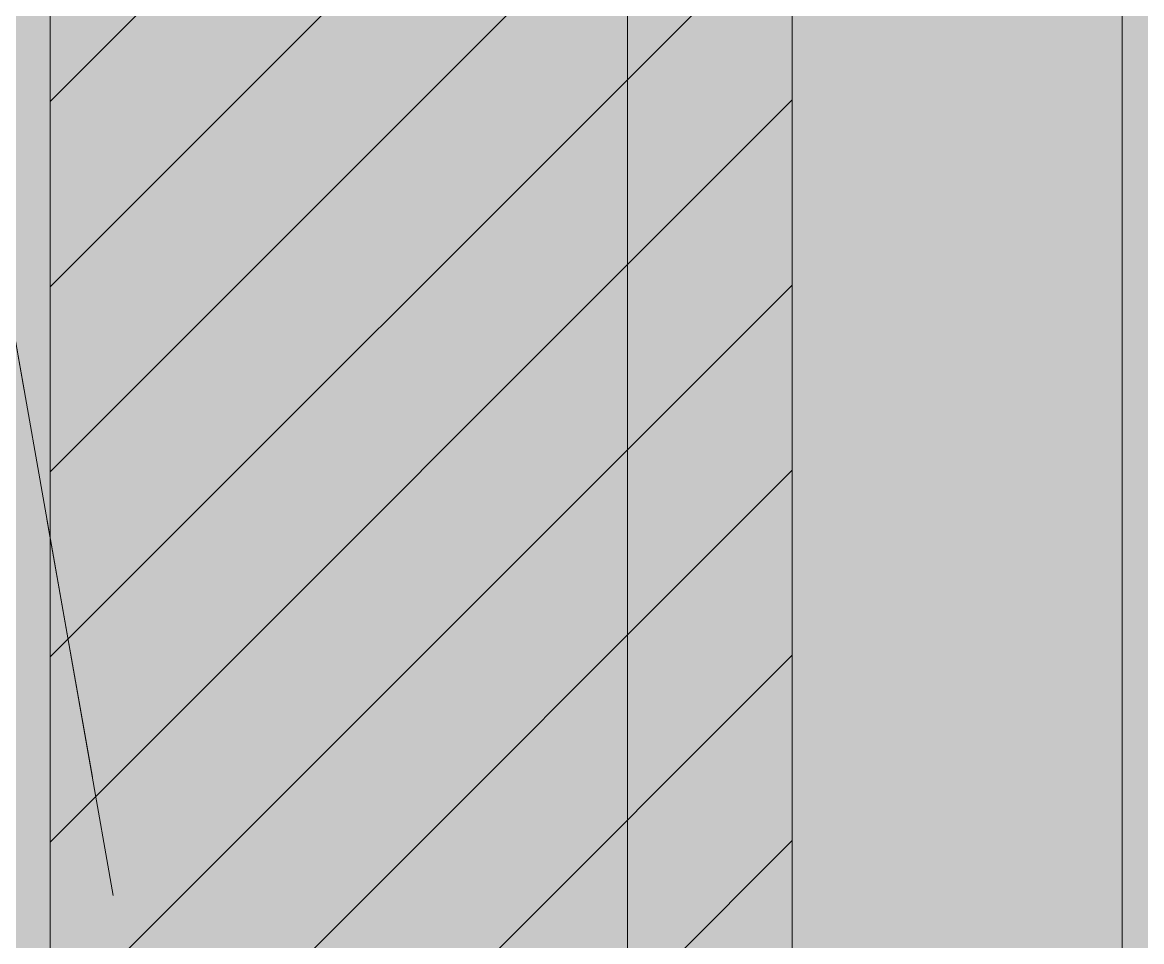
# Model space of a CAD drawing. Header units: millimetres. Extents: x 5622 to 8918, y 2044 to 6634.
# Drawn here: x 8346.89 to 8374.03, y 3679.7 to 3701.99 of the extents above; entities that cross this region are included whole.
import ezdxf

# ---------------------------------------------------------------- set-up
doc = ezdxf.new("R2010")
doc.units = ezdxf.units.MM
doc.linetypes.add('NASCOSTA', pattern=[9.525, 6.35, -3.175])
for name, color, linetype, lineweight in [('F_ARREDI', 7, 'Continuous', 5), ('F_FERRAMENTA', 253, 'Continuous', 5), ('F_MULTI laminato OPACO', 1, 'Continuous', 5), ('F_MULTI laminato OPACO_retino', 1, 'Continuous', 5), ('F_Proiezioni', 253, 'NASCOSTA', 9), ('F_STRIP-LED', 2, 'Continuous', 5)]:
    doc.layers.add(name, color=color, linetype=linetype, lineweight=lineweight)

# ---------------------------------------------------------------- blocks, each defined once
blk = doc.blocks.new('PIEDINO_infilare_H.52_prospetto_fronte')
at = {"layer": 'F_FERRAMENTA'}
for p, q in [((-45530.753, 10865.219), (-45530.753, 10922.719)), ((-45518.753, 10865.219), (-45518.753, 10922.719))]:
    blk.add_line(p, q, dxfattribs=at)
blk = doc.blocks.new("LIBRERIA_ingresso-living_sez._B.B'")
at = {"layer": 'F_MULTI laminato OPACO_retino', "true_color": 0x636466}
h = blk.add_hatch(color=251, dxfattribs=at)
h.dxf.hatch_style = 1
h.paths.add_polyline_path([(41313.132, 11071.126), (41913.132, 11071.126), (41913.132, 13145.626), (41313.132, 13145.626)])
at = {"layer": 'F_MULTI laminato OPACO_retino', "true_color": 0x939598}
h = blk.add_hatch(color=252, dxfattribs=at)
h.dxf.hatch_style = 1
h.paths.add_polyline_path([(41313.132, 13145.626), (41613.132, 13145.626), (41613.132, 11071.126), (41313.132, 11071.126)])
at = {"layer": 'F_Proiezioni', "color": 1}
blk.add_line((41333.132, 11153.526), (41344.665, 11088.117), dxfattribs=at)
blk.add_lwpolyline([(41343.132, 11145.626), (41361.132, 11145.626), (41361.132, 11071.126), (41343.132, 11071.126)], close=True, dxfattribs=at)
at = {"color": 4}
blk.add_blockref('PIEDINO_infilare_H.52_prospetto_fronte', (86887.885, 205.908), dxfattribs=at)

msp = doc.modelspace()

# ---------------------------------------------------------------- hatches: boundary and pattern name
at = {"layer": 'F_MULTI laminato OPACO_retino', "true_color": 0xc7c8ca}
h = msp.add_hatch(color=9, dxfattribs=at)
h.dxf.hatch_style = 1
h.paths.add_polyline_path([(8347.563, 3738.326), (8365.563, 3738.326), (8365.563, 3663.826), (8347.563, 3663.826)])
at = {"layer": 'F_MULTI laminato OPACO_retino', "true_color": 0x636466}
h = msp.add_hatch(dxfattribs=at)
h.set_pattern_fill('ANSI31', color=251)
h.set_pattern_definition([(45, (75583.9426, -7407.2998), (-2.24506403, 2.24506403), [])])
h.paths.add_polyline_path([(8347.563, 3738.326), (8365.563, 3738.326), (8365.563, 3663.826), (8347.563, 3663.826)])

# ---------------------------------------------------------------- linework, layer by layer
at = {"layer": 'F_MULTI laminato OPACO', "color": 3}
msp.add_lwpolyline([(8347.563, 3738.326), (8365.563, 3738.326), (8365.563, 3663.826), (8347.563, 3663.826)], close=True, dxfattribs=at)
at = {"layer": 'F_STRIP-LED'}
msp.add_line((8337.563, 3746.226), (8349.096, 3680.818), dxfattribs=at)

# ---------------------------------------------------------------- block references
at = {"layer": 'F_ARREDI'}
msp.add_blockref("LIBRERIA_ingresso-living_sez._B.B'", (-32995.569, -7407.299), dxfattribs=at)

doc.saveas('drawing.dxf')
